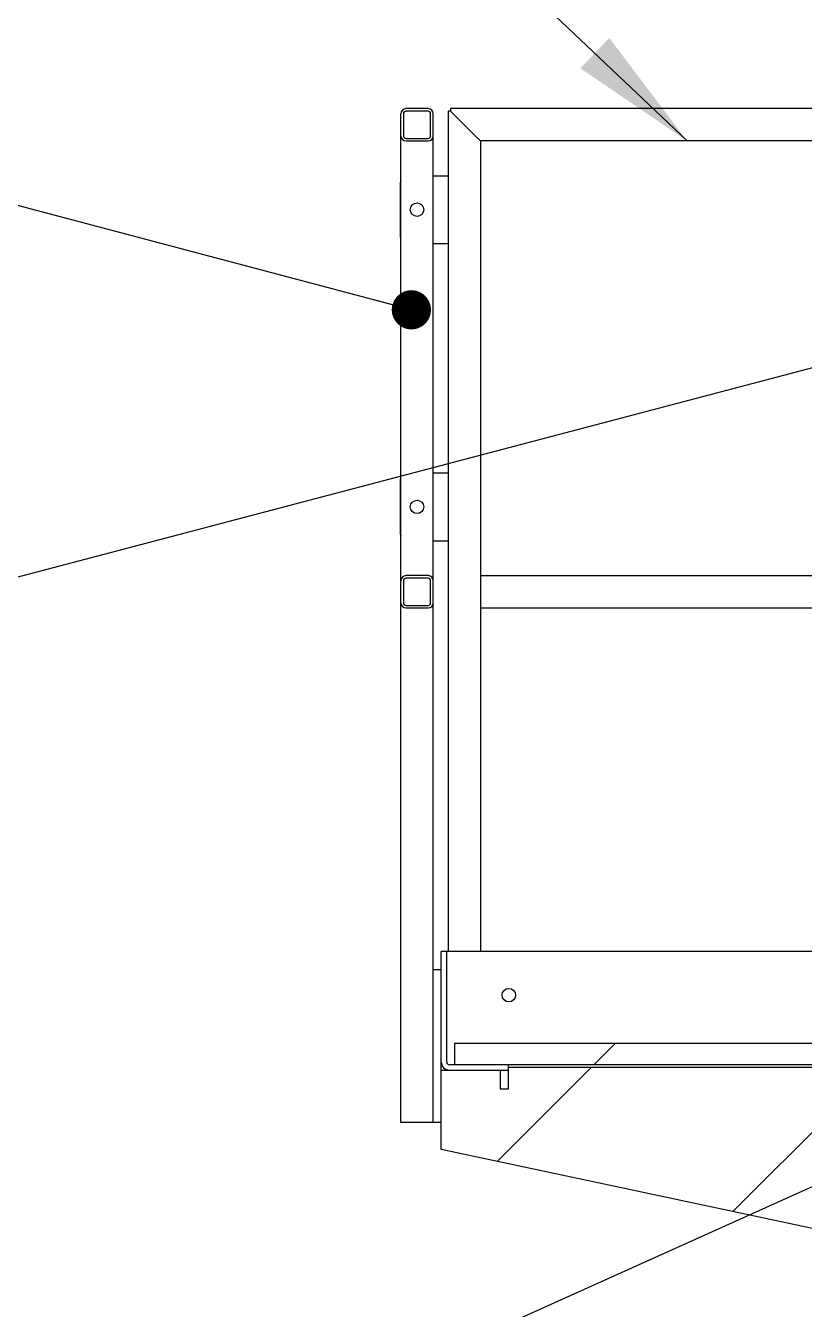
# Model space of a CAD drawing. Header units: millimetres. Extents: x 1293 to 41893, y 1011 to 26911.
# Drawn here: x 21984 to 22596, y 14830 to 15837 of the extents above; entities that cross this region are included whole.
import ezdxf

# ---------------------------------------------------------------- set-up
doc = ezdxf.new("R2010")
doc.units = ezdxf.units.MM
doc.header["$LTSCALE"] = 50
doc.layers.add('CAPA_1', color=7, linetype='Continuous')
doc.dimstyles.new('SLDDIMSTYLE2', dxfattribs={"dimtxt": 0.18, "dimasz": 30.769231, "dimexe": 0, "dimexo": 0.0625, "dimgap": 0, "dimtad": 0, "dimtih": 1, "dimtoh": 1, "dimdec": 0, "dimrnd": 1e-09, "dimzin": 0, "dimdsep": 46, "dimtxsty": 'Standard', "dimblk1": 'DOT', "dimblk2": 'DOT', "dimsah": 1, "dimcen": 0.09, "dimadec": 0, "dimazin": 0, "dimtfac": 30.769231, "dimtdec": 0, "dimtofl": 0, "dimtmove": 0, "dimatfit": 3, "dimldrblk": 'DOT', "dimfxl": 1, "dimfrac": 2, "dimtolj": 1, "dimtzin": 0, "dimarcsym": 0})
doc.dimstyles.new('SLDDIMSTYLE3', dxfattribs={"dimtxt": 0.18, "dimasz": 100, "dimexe": 0, "dimexo": 0.0625, "dimgap": 0, "dimtad": 0, "dimtih": 1, "dimtoh": 1, "dimdec": 0, "dimrnd": 1e-09, "dimzin": 0, "dimdsep": 46, "dimtxsty": 'Standard', "dimsah": 1, "dimcen": 0.09, "dimadec": 0, "dimazin": 0, "dimtfac": 100, "dimtdec": 0, "dimtofl": 0, "dimtmove": 0, "dimatfit": 3, "dimfxl": 1, "dimfrac": 2, "dimtolj": 1, "dimtzin": 0, "dimarcsym": 0})

# ---------------------------------------------------------------- blocks, each defined once
blk = doc.blocks.new('_Dot')
at = {"color": 0, "linetype": 'ByBlock', "lineweight": -2}
blk.add_line((-0.5, 0), (-1, 0), dxfattribs=at)
at = {"color": 0, "linetype": 'ByBlock', "const_width": 0.5}
blk.add_lwpolyline([(-0.25, 0, 1), (0.25, 0, 1)], format="xyb", close=True, dxfattribs=at)

msp = doc.modelspace()

# ---------------------------------------------------------------- hatches: boundary and pattern name
at = {"layer": 'CAPA_1', "linetype": 'Continuous', "lineweight": 18}
h = msp.add_hatch(dxfattribs=at)
h.set_pattern_fill('ANSI32', color=256, scale=50, style=0)
edge = h.paths.add_edge_path(flags=0)
edge.add_line((22304.3565232, 15751.0583679), (22304.3565232, 15768.3303679))
edge.add_arc((22300.2925232, 15768.3303679), 4.064, 0, 90)
edge.add_line((22300.2925232, 15772.3943679), (22283.0205232, 15772.3943679))
edge.add_arc((22283.0205232, 15768.3303679), 4.064, 90, 180)
edge.add_line((22278.9565232, 15768.3303679), (22278.9565232, 15751.0583679))
edge.add_arc((22283.0205232, 15751.0583679), 4.064, 180, 270)
edge.add_line((22283.0205232, 15746.9943679), (22300.2925232, 15746.9943679))
edge.add_arc((22300.2925232, 15751.0583679), 4.064, 270, 360)
edge = h.paths.add_edge_path(flags=0)
edge.add_arc((22300.2925232, 15751.0583679), 2.032, 270, 360, ccw=False)
edge.add_line((22300.2925232, 15749.0263679), (22283.0205232, 15749.0263679))
edge.add_arc((22283.0205232, 15751.0583679), 2.032, 180, 270, ccw=False)
edge.add_line((22280.9885232, 15751.0583679), (22280.9885232, 15768.3303679))
edge.add_arc((22283.0205232, 15768.3303679), 2.032, 90, 180, ccw=False)
edge.add_line((22283.0205232, 15770.3623679), (22300.2925232, 15770.3623679))
edge.add_arc((22300.2925232, 15768.3303679), 2.032, 0, 90, ccw=False)
edge.add_line((22302.3245232, 15768.3303679), (22302.3245232, 15751.0583679))
h = msp.add_hatch(dxfattribs=at)
h.set_pattern_fill('ANSI32', color=256, scale=50, style=0)
edge = h.paths.add_edge_path(flags=0)
edge.add_line((22283.0205232, 15380.3277012), (22300.2925232, 15380.3277012))
edge.add_arc((22300.2925232, 15384.3917012), 4.064, 270, 360)
edge.add_line((22304.3565232, 15384.3917012), (22304.3565232, 15401.6637012))
edge.add_arc((22300.2925232, 15401.6637012), 4.064, 0, 90)
edge.add_line((22300.2925232, 15405.7277012), (22283.0205232, 15405.7277012))
edge.add_arc((22283.0205232, 15401.6637012), 4.064, 90, 180)
edge.add_line((22278.9565232, 15401.6637012), (22278.9565232, 15384.3917012))
edge.add_arc((22283.0205232, 15384.3917012), 4.064, 180, 270)
edge = h.paths.add_edge_path(flags=0)
edge.add_arc((22300.2925232, 15401.6637012), 2.032, 0, 90, ccw=False)
edge.add_line((22302.3245232, 15401.6637012), (22302.3245232, 15384.3917012))
edge.add_arc((22300.2925232, 15384.3917012), 2.032, 270, 360, ccw=False)
edge.add_line((22300.2925232, 15382.3597012), (22283.0205232, 15382.3597012))
edge.add_arc((22283.0205232, 15384.3917012), 2.032, 180, 270, ccw=False)
edge.add_line((22280.9885232, 15384.3917012), (22280.9885232, 15401.6637012))
edge.add_arc((22283.0205232, 15401.6637012), 2.032, 90, 180, ccw=False)
edge.add_line((22283.0205232, 15403.6957012), (22300.2925232, 15403.6957012))
h = msp.add_hatch(dxfattribs=at)
h.set_pattern_fill('ANSI32', color=256, scale=50, style=0)
edge = h.paths.add_edge_path(flags=0)
edge.add_line((22310.7065232, 15110.6610346), (22310.7065232, 15023.8777012))
edge.add_arc((22317.0565232, 15023.8777012), 6.35, 180, 270)
edge.add_line((22317.0565232, 15017.5277012), (22362.8640232, 15017.5277012))
edge.add_arc((22362.8640232, 15018.0568679), 0.5291667, 270, 360)
edge.add_line((22363.3931899, 15018.0568679), (22363.3931899, 15021.2318679))
edge.add_arc((22362.8640232, 15021.2318679), 0.5291667, 0, 90)
edge.add_line((22362.8640232, 15021.7610346), (22317.0565232, 15021.7610346))
edge.add_arc((22317.0565232, 15023.8777012), 2.1166667, 180, 270, ccw=False)
edge.add_line((22314.9398566, 15023.8777012), (22314.9398566, 15110.6610346))
edge.add_line((22314.9398566, 15110.6610346), (22310.7065232, 15110.6610346))
h = msp.add_hatch(dxfattribs=at)
h.set_pattern_fill('ANSI34', color=256, scale=50, style=0)
h.paths.add_polyline_path([(22930.7065232, 15038.6943679), (22321.1065232, 15038.6943679), (22321.1065232, 15021.7610346), (22930.7065232, 15021.7610346)], flags=0)
h = msp.add_hatch(dxfattribs=at)
h.set_pattern_fill('ANSI32', color=256, scale=50, angle=3e-322, style=0)
h.paths.add_polyline_path([(22847.3731899, 14840.9610346), (22980.7065232, 14840.9610346), (22980.7065232, 14970.9610346), (22896.8398566, 14970.9610346), (22896.8398566, 15009.0610346), (22896.8398566, 15019.9668543), (22363.3931899, 15019.9668543), (22363.3931899, 15009.0610346), (22363.3931899, 15002.7110346), (22357.0431899, 15002.7110346), (22357.0431899, 15017.5277012), (22310.7065232, 15017.5277012), (22310.7065232, 14955.0943679)], flags=0)
edge = h.paths.add_edge_path(flags=0)
edge.add_arc((22960.7065232, 14902.9610346), 5.2916667, 0, 360)
edge = h.paths.add_edge_path(flags=0)
edge.add_arc((22960.7065232, 14949.6277012), 5.2916667, 0, 360)
edge = h.paths.add_edge_path(flags=0)
edge.add_arc((22960.7065232, 14856.2943679), 5.2916667, 0, 360)

# ---------------------------------------------------------------- linework, layer by layer
at = {"color": 7, "linetype": 'Continuous', "lineweight": 25}
for p, q in [((22300.2925232, 15772.3943679), (22283.0205232, 15772.3943679)), ((22318.0218566, 15772.3943679), (22318.0218566, 15770.3623679)), ((22903.4820022, 15772.3943679), (22318.0218566, 15772.3943679)), ((22278.9565232, 14976.3610346), (22278.9565232, 15768.3303679)), ((22280.9885232, 15768.3303679), (22280.9885232, 15751.0583679)), ((22300.2925232, 15770.3623679), (22283.0205232, 15770.3623679)), ((22302.3245232, 15751.0583679), (22302.3245232, 15768.3303679)), ((22304.3565232, 14976.3610346), (22304.3565232, 15768.3303679)), ((22315.9898566, 15770.3623679), (22315.9898566, 15110.6610346)), ((22318.0218566, 15770.3623679), (22315.9898566, 15770.3623679)), ((22318.0218566, 15770.3623679), (22320.0538566, 15768.3303679)), ((22320.0538566, 15768.3303679), (22337.3258566, 15751.0583679)), ((22283.0205232, 15749.0263679), (22300.2925232, 15749.0263679)), ((22283.0205232, 15746.9943679), (22300.2925232, 15746.9943679)), ((22337.3258566, 15751.0583679), (22341.3898566, 15746.9943679)), ((22341.3898566, 15746.9943679), (22341.3898566, 15110.6610346)), ((22905.8365232, 15746.9943679), (22341.3898566, 15746.9943679)), ((22278.4231899, 15713.0277012), (22278.4231899, 15673.0277012)), ((22304.3565232, 15719.6943679), (22315.9898566, 15719.6943679)), ((22304.3565232, 15666.3610346), (22315.9898566, 15666.3610346)), ((22278.4231899, 15479.6943679), (22278.4231899, 15439.6943679)), ((22304.3565232, 15486.3610346), (22315.9898566, 15486.3610346)), ((22304.3565232, 15433.0277012), (22315.9898566, 15433.0277012)), ((22280.9885232, 15401.6637012), (22280.9885232, 15384.3917012)), ((22300.2925232, 15405.7277012), (22283.0205232, 15405.7277012)), ((22300.2925232, 15403.6957012), (22283.0205232, 15403.6957012)), ((22302.3245232, 15384.3917012), (22302.3245232, 15401.6637012)), ((22341.3898566, 15405.7277012), (22818.5758566, 15405.7277012)), ((22283.0205232, 15382.3597012), (22300.2925232, 15382.3597012)), ((22283.0205232, 15380.3277012), (22300.2925232, 15380.3277012)), ((22341.3898566, 15380.3277012), (22837.9091899, 15380.3277012)), ((22930.7065232, 15110.6610346), (22310.7065232, 15110.6610346)), ((22310.7065232, 14955.0943679), (22310.7065232, 15110.6610346)), ((22314.9398566, 15023.8777012), (22314.9398566, 15110.6610346)), ((22310.7065232, 15096.3610346), (22304.3565232, 15096.3610346)), ((22321.1065232, 15038.6943679), (22321.1065232, 15021.7610346)), ((22321.1065232, 15038.6943679), (22930.7065232, 15038.6943679)), ((22310.7065232, 15017.5277012), (22363.3931899, 15017.5277012)), ((22315.9898566, 15017.6179311), (22315.9898566, 15017.5277012)), ((22930.7065232, 15021.7610346), (22317.0565232, 15021.7610346)), ((22357.0431899, 15017.5277012), (22357.0431899, 15002.7110346)), ((22363.3931899, 15002.7110346), (22363.3931899, 15021.7610346)), ((22363.3931899, 15019.9668543), (22896.8398566, 15019.9668543)), ((22357.0431899, 15002.7110346), (22363.3931899, 15002.7110346)), ((22310.7065232, 14976.3610346), (22278.9565232, 14976.3610346)), ((22847.3731899, 14840.9610346), (22310.7065232, 14955.0943679))]:
    msp.add_line(p, q, dxfattribs=at)
for centre in [(22291.6565232, 15693.0277012), (22291.6565232, 15459.6943679), (22363.7231899, 15076.3610346)]:
    msp.add_circle(centre, 5.2916667, dxfattribs=at)
for centre, radius, start, end in [((22283.0205232, 15768.3303679), 4.064, 90, 180), ((22300.2925232, 15768.3303679), 4.064, 0, 90), ((22283.0205232, 15768.3303679), 2.032, 90, 180), ((22300.2925232, 15768.3303679), 2.032, 0, 90), ((22283.0205232, 15751.0583679), 4.064, 180, 270), ((22283.0205232, 15751.0583679), 2.032, 180, 270), ((22300.2925232, 15751.0583679), 4.064, 270, 0), ((22300.2925232, 15751.0583679), 2.032, 270, 0), ((22285.0898566, 15713.0277012), 6.6666667, 156.9260819345, 180), ((22285.0898566, 15673.0277012), 6.6666667, 180, 203.0739180655), ((22285.0898566, 15479.6943679), 6.6666667, 156.9260819345, 180), ((22285.0898566, 15439.6943679), 6.6666667, 180, 203.0739180656), ((22283.0205232, 15401.6637012), 4.064, 90, 180), ((22283.0205232, 15401.6637012), 2.032, 90, 180), ((22300.2925232, 15401.6637012), 4.064, 0, 90), ((22300.2925232, 15401.6637012), 2.032, 0, 90), ((22283.0205232, 15384.3917012), 4.064, 180, 270), ((22283.0205232, 15384.3917012), 2.032, 180, 270), ((22300.2925232, 15384.3917012), 4.064, 270, 0), ((22300.2925232, 15384.3917012), 2.032, 270, 0), ((22317.0565232, 15023.8777012), 6.35, 180, 270), ((22317.0565232, 15023.8777012), 2.1166667, 180, 270), ((22362.8640232, 15021.2318679), 0.5291667, 0, 90), ((22362.8640232, 15018.0568679), 0.5291667, 270, 0)]:
    msp.add_arc(centre, radius, start, end, dxfattribs=at)

# ---------------------------------------------------------------- leaders
at = {"layer": 'CAPA_1'}
for points, dimstyle in [([(22503.672113, 15746.9943679), (21876.9016686, 16343.685351)], 'SLDDIMSTYLE3'), ([(22287.2301391, 15614.4157167), (21514.7847115, 15818.8587852)], 'SLDDIMSTYLE2'), ([(22822.0527522, 15626.8113534), (21514.831471, 15282.6277703)], 'SLDDIMSTYLE2'), ([(22723.1440058, 14980.5934924), (22004.1703208, 14656.8041405)], 'SLDDIMSTYLE2')]:
    msp.add_leader(points, dimstyle=dimstyle, dxfattribs=at)

doc.saveas('drawing.dxf')
